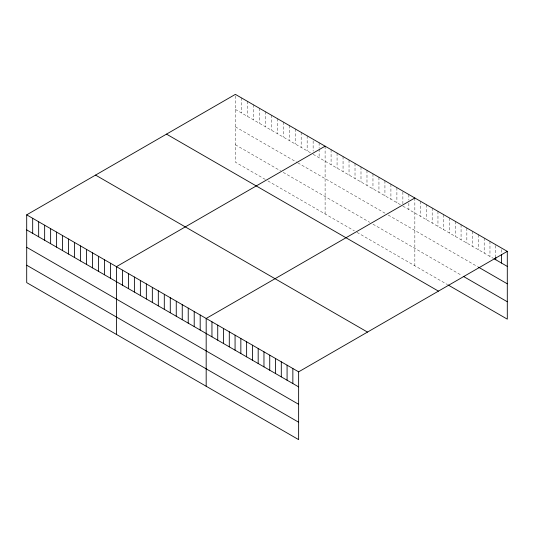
<?xml version="1.0" encoding="UTF-8"?>
<svg xmlns="http://www.w3.org/2000/svg" width="534" height="534" viewBox="0 0 534 534"><rect width="100%" height="100%" fill="white"/><g stroke="black" fill="none" stroke-linecap="round" stroke-linejoin="round"><path stroke-width="0.4" stroke-dasharray="2.67 2" d="M235.367 109.41L311.148 153.165M313.138 154.313L400.88 204.969M402.876 206.124L493.576 258.489M235.367 126.818L297.184 162.51M297.852 162.89L384.927 213.166M388.251 215.089L477.683 266.72M235.367 144.747L280.57 170.847M283.227 172.382L369.641 222.271M372.966 224.193L461.069 275.057M265.278 179.424L235.367 162.156L235.367 94.371M267.941 180.959L354.356 230.848M357.012 232.383L447.345 284.542M501.519 249.618L501.519 253.577M495.746 245.493L495.746 257.361M489.965 241.361L489.965 256.4M484.184 238.024L484.184 253.069M478.404 234.693L478.404 249.732M472.63 231.356L472.63 246.394M466.849 228.018L466.849 243.057M461.069 224.68L461.069 239.719M455.295 221.343L455.295 236.388M449.515 218.012L449.515 233.051M443.734 214.675L443.734 229.713M437.96 211.337L437.96 226.376M432.18 208L432.18 223.038M426.399 204.662L426.399 219.701M420.618 201.331L420.618 216.37M414.845 197.994L414.845 265.772M408.857 194.536L408.857 200.076M408.857 203.247L408.857 209.575M402.876 191.873L402.876 203.748M396.896 187.628L396.896 202.673M390.915 184.177L390.915 199.215M384.927 180.719L384.927 195.764M378.946 177.268L378.946 192.307M372.966 173.817L372.966 188.856M366.985 170.359L366.985 185.398M360.997 166.908L360.997 181.947M355.017 163.451L355.017 178.489M349.036 160L349.036 175.039M343.055 156.542L343.055 171.581M337.067 153.091L337.067 168.13M331.087 149.633L331.087 164.679M325.106 146.183L325.106 213.967M319.125 142.732L319.125 148.272M319.125 149.059L319.125 157.77M313.138 140.856L313.138 151.149M307.157 135.823L307.157 150.862M301.176 132.365L301.176 147.404M295.195 128.914L295.195 143.953M289.208 125.457L289.208 140.495M283.227 122.006L283.227 137.044M277.246 118.548L277.246 133.593M271.265 115.097L271.265 130.136M265.278 111.639L265.278 126.685M259.297 108.188L259.297 123.227M253.316 104.737L253.316 119.776M247.335 101.28L247.335 116.319M241.348 97.829L241.348 112.868"/><path stroke-width="0.8" d="M26.7 214.848L298.633 371.844L298.633 439.629L26.7 282.626L26.7 214.848L235.367 94.371L507.3 251.374L507.3 319.152L448.073 284.956M325.106 146.183L116.439 266.653L116.439 334.438M414.845 197.994L206.177 318.464L206.177 386.249M298.633 371.844L507.3 251.374M494.297 258.903L507.3 266.413M478.404 267.133L507.3 283.814M463.238 276.312L507.3 301.75M166.508 134.127L438.441 291.13M95.559 175.092L367.492 332.088M26.7 229.887L298.633 386.883M26.7 247.289L298.633 404.291M26.7 265.224L298.633 422.22M501.519 254.371L501.519 263.075M495.746 257.361L495.746 259.738M292.852 368.507L292.852 383.546M287.078 365.169L287.078 380.215M281.298 361.838L281.298 376.877M275.517 358.501L275.517 373.54M269.737 355.163L269.737 370.202M263.963 351.826L263.963 366.865M258.182 348.488L258.182 363.534M252.402 345.158L252.402 360.196M246.628 341.82L246.628 356.859M240.847 338.483L240.847 353.521M235.067 335.145L235.067 350.184M229.293 331.808L229.293 346.846M223.512 328.477L223.512 343.516M217.732 325.139L217.732 340.178M211.951 321.802L211.951 336.841M200.19 315.013L200.19 330.052M194.209 311.556L194.209 326.594M188.228 308.105L188.228 323.143M182.248 304.647L182.248 319.686M176.26 301.196L176.26 316.235M170.279 297.738L170.279 312.784M164.298 294.287L164.298 309.326M158.318 290.83L158.318 305.875M152.33 287.379L152.33 302.418M146.349 283.928L146.349 298.967M140.369 280.47L140.369 295.509M134.388 277.019L134.388 292.058M128.4 273.562L128.4 288.6M122.419 270.111L122.419 285.149M110.458 263.202L110.458 278.241M104.47 259.744L104.47 274.79M98.49 256.293L98.49 271.332M92.509 252.842L92.509 267.881M86.528 249.385L86.528 264.423M80.541 245.934L80.541 260.972M74.56 242.476L74.56 257.515M68.579 239.025L68.579 254.064M62.598 235.567L62.598 250.606M56.611 232.116L56.611 247.155M50.63 228.659L50.63 243.704M44.649 225.208L44.649 240.247M38.668 221.757L38.668 236.796M32.681 218.299L32.681 233.338"/></g></svg>
